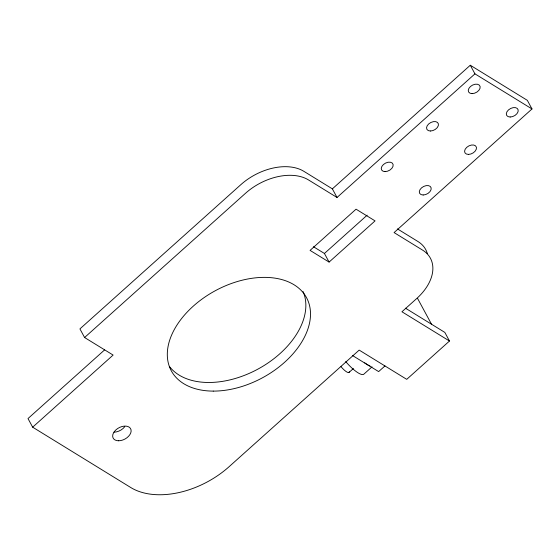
<?xml version="1.0" encoding="UTF-8"?>
<svg xmlns="http://www.w3.org/2000/svg" width="560" height="560" viewBox="0 0 560 560"><rect width="100%" height="100%" fill="white"/><g stroke="black" fill="none" stroke-linecap="round" stroke-linejoin="round"><path stroke-width="0.84" d="M337.029 197.484L332.367 188.86L303.842 171.311A48.041 30.947 -28.4 0 0 240.835 184.674L79.926 328.895L84.588 337.519L245.497 193.291A48.041 30.947 -28.4 0 1 308.504 179.935L337.029 197.484L474.95 73.857L532 108.955L394.079 232.582L422.604 250.131A48.041 30.947 -28.4 0 1 416.654 298.585L401.94 311.773L449.484 341.019L406.728 379.344L359.184 350.098L229.131 466.669A75.019 48.321 -28.4 0 1 130.753 487.522L32.662 427.182L28 418.558L104.559 349.937M32.662 427.182L113.113 355.068L84.588 337.519M332.367 188.86L470.288 65.24L527.338 100.338L532 108.955M313.453 246.722L324.429 253.47L367.164 215.166M329.091 262.087L375.06 220.885L356.048 209.181L310.072 250.39L329.091 262.087L324.429 253.47M349.111 372.365L353.402 368.515M372.029 366.856L364.056 373.996A19.215 5.124 48.1 0 1 345.709 361.557M384.965 365.932L378.644 371.602L352.534 355.537M397.467 228.914L417.942 241.507A48.041 30.947 -28.4 0 1 427.378 253.631M405.454 308.182L444.822 332.402L449.484 341.019M470.288 65.24L474.95 73.857M417.529 298.347L431.515 324.212M124.775 426.664A9.926 6.398 -28.4 0 1 114.009 432.159M303.079 291.55A76.867 49.511 -28.4 0 1 259.826 368.053A76.867 49.511 -28.4 0 1 169.82 366.982M369.95 365.953A19.215 5.124 48.1 0 1 364.7 362.838M349.265 371.714A8.008 2.135 48.1 0 1 341.026 366.646M472.15 93.618A6.405 4.123 -28.4 0 0 480.109 86.478A6.405 4.123 -28.4 0 0 470.428 86.534A6.405 4.123 -28.4 0 0 472.15 93.618M510.181 117.012A6.405 4.123 -28.4 0 0 518.147 109.879A6.405 4.123 -28.4 0 0 508.459 109.935A6.405 4.123 -28.4 0 0 510.181 117.012M468.461 154.413A6.405 4.123 -28.4 0 0 476.42 147.273A6.405 4.123 -28.4 0 0 466.739 147.336A6.405 4.123 -28.4 0 0 468.461 154.413M423.178 194.999A6.405 4.123 -28.4 0 0 431.137 187.866A6.405 4.123 -28.4 0 0 421.456 187.922A6.405 4.123 -28.4 0 0 423.178 194.999M385.14 171.605A6.405 4.123 -28.4 0 0 393.106 164.465A6.405 4.123 -28.4 0 0 383.418 164.528A6.405 4.123 -28.4 0 0 385.14 171.605M430.423 131.012A6.405 4.123 -28.4 0 0 438.389 123.879A6.405 4.123 -28.4 0 0 428.701 123.935A6.405 4.123 -28.4 0 0 430.423 131.012M118.671 440.776A9.926 6.398 -28.4 0 0 131.012 429.716A9.926 6.398 -28.4 0 0 115.997 429.807A9.926 6.398 -28.4 0 0 118.671 440.776M213.248 391.104A76.867 49.511 -28.4 0 0 309.631 305.97A76.867 49.511 -28.4 0 0 193.851 305.641A76.867 49.511 -28.4 0 0 213.248 391.104"/></g></svg>
